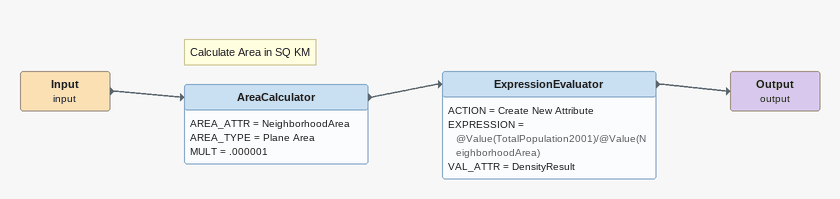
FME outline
Input (input)
    -> AreaCalculator
Note: Calculate Area in SQ KM
AreaCalculator
    AREA_ATTR = NeighborhoodArea
    AREA_TYPE = Plane Area
    MULT = .000001
    -> ExpressionEvaluator
ExpressionEvaluator
    ACTION = Create New Attribute
    EXPRESSION = @Value(TotalPopulation2001)/@Value(NeighborhoodArea)
    VAL_ATTR = DensityResult
    -> Output (output)
Output (output)
